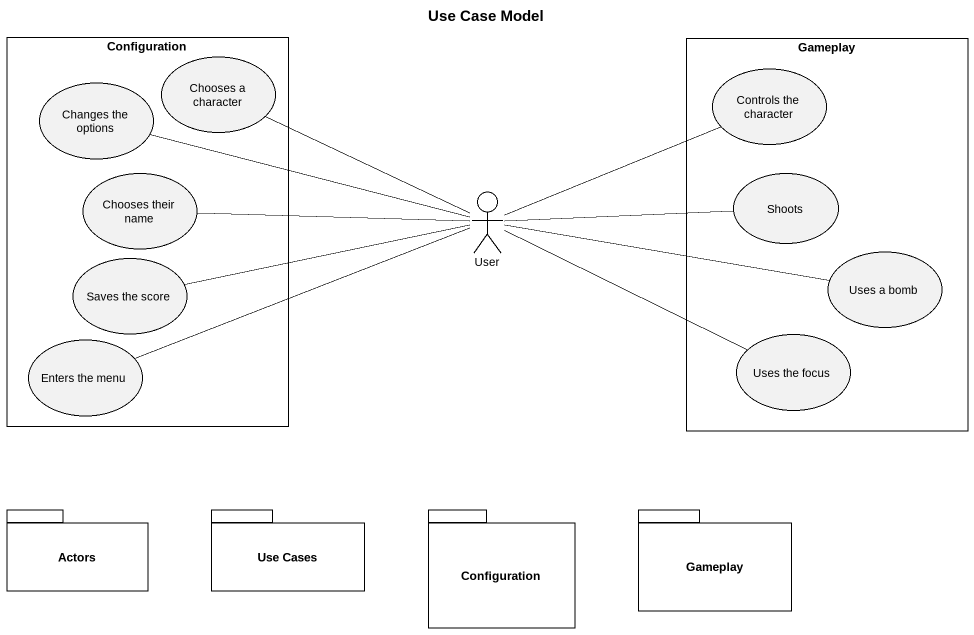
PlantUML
@startuml
title Use Case Model
rectangle Configuration {
  usecase "Chooses a character" as Chooses_a_character
  usecase "Changes the options" as Changes_the_options
  usecase "Chooses their name" as Chooses_their_name
  usecase "Saves the score" as Saves_the_score
  usecase "Enters the menu" as Enters_the_menu
}
rectangle Gameplay {
  usecase "Controls the character" as Controls_the_character
  usecase Shoots
  usecase "Uses a bomb" as Uses_a_bomb
  usecase "Uses the focus" as Uses_the_focus
}
actor User
package Actors {
}
package "Use Cases" as Use_Cases {
}
package "Configuration" as Configuration_2 {
}
package "Gameplay" as Gameplay_2 {
}
User -left- Chooses_a_character
User -right- Controls_the_character
User -left- Changes_the_options
User -left- Chooses_their_name
User -right- Shoots
User -left- Saves_the_score
User -right- Uses_a_bomb
User -left- Enters_the_menu
User -right- Uses_the_focus
@enduml
